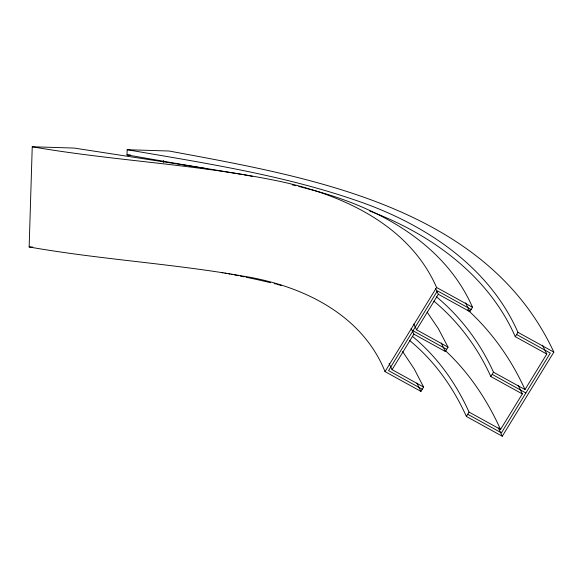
<?xml version="1.0" encoding="UTF-8"?>
<svg xmlns="http://www.w3.org/2000/svg" width="583" height="583" viewBox="0 0 583 583"><rect width="100%" height="100%" fill="white"/><g stroke="black" fill="none" stroke-linecap="round" stroke-linejoin="round"><path stroke-width="0.87" d="M402.605 351.542L414.236 368.952L423.601 387.039L420.933 391.39L385.02 371.597C361.7 313.676 301.265 285.342 243.053 276.102C172.16 263.582 100.065 259.493 29.15 246.966L32.24 146.77L74.143 148.067L203.336 167.962L242.739 174.572M207.096 168.844L127.007 154.896L127.16 149.714L169.063 151.012C310.411 177.268 486.2 206.644 553.85 352.117L502.276 436.23L466.371 416.437C453.326 387.447 434.422 360.819 409.732 340.61M163.583 162.336L163.634 160.536M385.02 371.597L436.594 287.485C408.136 222.444 337.134 192.266 271.532 179.688C192.47 163.998 111.615 160.565 32.24 146.77M423.601 387.039L392.082 369.666L413.872 334.139L411.117 328.411M413.872 334.139L445.383 351.505L448.05 347.155L416.539 329.789L438.321 294.255L435.486 288.381M438.321 294.255L469.832 311.628L472.5 307.277C443.867 241.821 375.649 206.273 309.609 189.3M466.371 416.437L469.038 412.086C455.986 383.089 437.01 356.505 412.334 336.282M469.038 412.086L500.549 429.452L522.332 393.926L490.82 376.552L493.488 372.202C480.436 343.27 460.985 317.188 436.558 296.871M493.488 372.202L524.999 389.575L546.788 354.041L515.27 336.675L517.937 332.325C488.299 264.74 421.968 222.4 354.224 199.78C280.671 174.652 203.503 162.883 127.16 149.714M127.007 154.896L130.592 155.005M29.15 246.966L32.714 247.075M221.649 272.553L222.946 272.793M244.226 174.842L249.422 175.804M224.9 273.143L226.197 273.383M228.791 273.864L230.081 274.105M250.165 175.942L252.388 176.358M231.371 274.353L232.661 274.593M234.599 274.965L236.523 275.336M237.164 275.46L238.447 275.715M240.371 276.094L244.197 276.859M246.106 277.253L248.015 277.646M248.649 277.778L253.7 278.849M254.334 278.987L261.235 280.518M261.854 280.663L266.212 281.676M266.832 281.822L268.69 282.267M292.178 184.833L293.635 185.19M269.31 282.412L270.541 282.711M294.364 185.365L295.821 185.729M298.736 186.451L300.194 186.822M274.236 283.63L275.46 283.943M300.923 187.005L302.373 187.383M276.685 284.256L277.909 284.57M303.094 187.566L304.545 187.952M278.514 284.73L281.56 285.532M305.273 188.141L308.881 189.111M369.717 211.01L371.786 211.826M372.471 212.095C432.499 235.146 488.831 276.393 515.27 336.675M436.594 287.485L472.5 307.277M517.937 332.325L553.85 352.117M471.159 309.464L437.447 290.881L388.555 370.628L422.267 389.211M516.596 334.511L550.308 353.094L501.409 432.841L467.704 414.258M413.004 330.75L446.716 349.334M492.154 374.381L525.866 392.957M433.869 301.134C458.34 321.452 477.761 347.592 490.82 376.552M467.515 309.741C491.965 331.975 511.4 359.5 524.999 389.575M445.47 350.718C469.118 372.719 487.286 400.113 500.549 429.452M427.128 312.109L438.278 328.521L448.05 347.155M465.54 302.854L469.832 311.628M441.229 342.972L445.383 351.505M416.918 383.082L420.933 391.39M542.533 345.194L546.788 354.041M413.777 324.046L416.539 329.789M389.072 363.391L392.082 369.666M518.229 385.312L522.332 393.926M498.312 427.842L502.276 436.23"/></g></svg>
